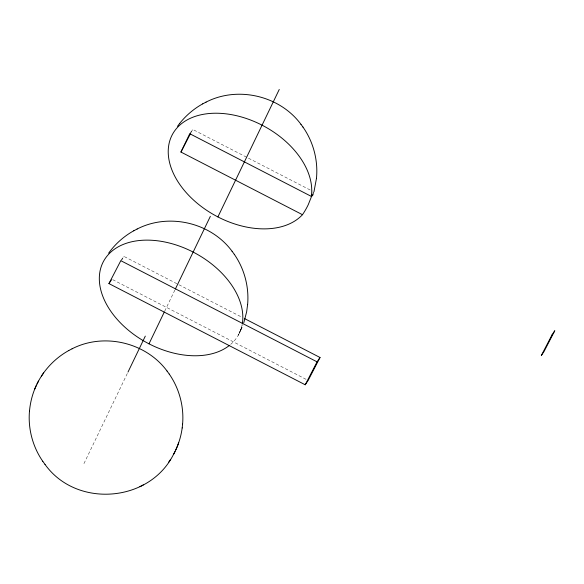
<?xml version="1.0" encoding="UTF-8"?>
<svg xmlns="http://www.w3.org/2000/svg" width="584" height="584" viewBox="0 0 584 584"><rect width="100%" height="100%" fill="white"/><g stroke="black" fill="none" stroke-linecap="round" stroke-linejoin="round"><path stroke-width="0.44" stroke-dasharray="2.92 2.19" d="M241.353 327.923L240.112 331.449M240.776 329.704L238.184 335.362M238.622 334.544L242.959 325.025M240.944 329.902L242.382 326.573M83.95 463.601L127.604 372.891M164.725 311.141L174.945 289.898M239.345 333.15L240.097 331.675M121.706 260.26L123.757 256.31L178.091 284.328M190.99 132.641L192.662 129.407L312.301 191.085M189.756 133.721L192.662 129.407M120.808 260.676L123.757 256.31M178.901 284.744L241.353 316.937M112.697 279.648L308.155 380.41M242.156 324.609A76.84 50.881 28.5 0 1 230.68 344.377"/><path stroke-width="0.88" d="M316.455 178.463C318.251 160.425 313.367 141.839 302.935 127.02M29.47 411.216C27.937 428.809 32.74 446.855 42.814 461.367M182.588 424.232C184.121 406.632 179.325 388.586 169.25 374.081M247.631 304.461C249.164 286.861 244.36 268.815 234.286 254.303M44.975 464.346C76.015 508.022 148.511 502.78 173.076 455.25C177.784 446.796 180.93 437.482 182.193 427.882M29.463 411.311C30.324 401.631 32.901 392.054 37.318 383.381M182.186 427.97L182.602 424.137M247.638 304.366L246.631 311.9L243.762 322.857M316.47 178.368L313.966 191.793M312.09 195.005L312.221 194.574M311.951 195.443L308.221 204.75A75.854 75.584 10.5 0 1 302.476 214.7A76.84 50.881 28.5 0 1 183.617 189.552A76.84 50.881 28.5 0 1 220.299 113.34A76.84 50.881 28.5 0 1 311.294 196.377A75.854 15.308 27 0 0 313.031 194.749L313.309 192.333M177.375 446.264L178.689 442.716M34.719 389.097L36.201 385.659M177.339 446.351L175.857 449.782M302.476 214.7L180.938 152.044L189.756 133.721L311.294 196.377M127.998 372.074L145.306 336.121M148.993 343.83L164.33 311.958M175.339 289.08L210.342 216.35M217.898 216.927L279.254 89.447M37.004 383.995C43.822 369.92 55.122 358.08 68.81 350.51M175.054 451.447L173.579 454.315M37.398 383.221L38.478 381.133M320.025 357.496L308.155 380.41L305.213 384.776L108.938 283.59L120.808 260.676L317.083 361.861L320.025 357.496L244.601 318.616M180.938 152.044L190.574 133.451M305.213 384.776L317.083 361.861M108.938 283.59L111.391 279.955M170.637 459.323L168.462 462.513M41.428 376.125L43.603 372.928M177.507 126.312L179.748 123.341M108.639 253.157C115.26 243.944 123.925 236.235 133.845 230.738M179.806 123.26C186.099 115.369 193.932 108.726 202.757 103.835M206.013 102.134C237.717 85.76 279.838 95.652 300.986 124.363M137.101 229.037C168.827 212.656 210.992 222.555 232.125 251.332M72.066 348.809C103.791 332.427 145.949 342.333 167.09 371.103M139.912 486.684L143.335 484.895M202.677 103.879L206.101 102.09M133.765 230.782L137.189 228.986M68.73 350.553L72.153 348.765M300.935 124.29L302.986 127.093M232.074 251.259L234.345 254.376M167.031 371.03L169.302 374.154M42.756 461.294L45.026 464.419M229.49 345.363A76.84 50.881 28.5 0 1 111.573 312.338A76.84 50.881 28.5 0 1 154.351 240.455A76.84 50.881 28.5 0 1 242.287 323.857M552.121 334.69L541.317 355.546L543.996 351.568L554.8 330.719L552.121 334.69"/></g></svg>
